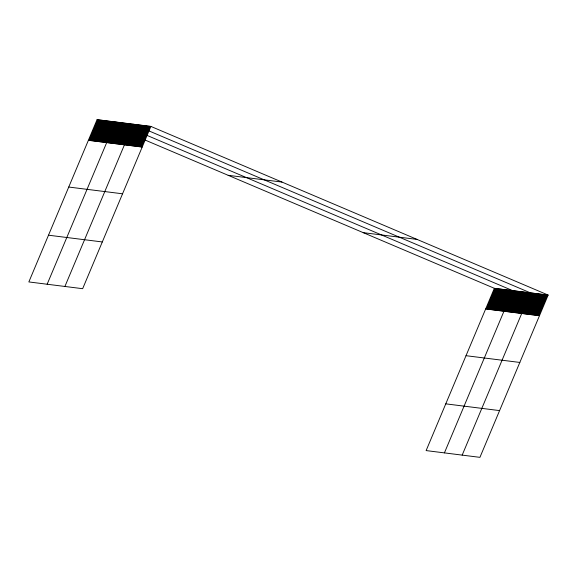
<?xml version="1.0" encoding="UTF-8"?>
<svg xmlns="http://www.w3.org/2000/svg" width="577" height="577" viewBox="0 0 577 577"><rect width="100%" height="100%" fill="white"/><g stroke="black" fill="none" stroke-linecap="round" stroke-linejoin="round"><path stroke-width="0.87" d="M150.878 126.413L97.066 119.655L28.85 281.937L82.655 288.695L150.878 126.413L548.15 295.063L479.934 457.345L426.122 450.587L494.345 288.305L548.15 295.063M89.219 140.406L97.895 119.764M90.048 140.514L98.732 119.865M90.885 140.615L99.561 119.973M91.714 140.723L100.391 120.074M92.544 140.824L101.227 120.182M93.38 140.925L102.057 120.283M94.21 141.033L102.886 120.391M95.039 141.134L103.716 120.492M95.876 141.242L104.552 120.6M96.705 141.343L105.382 120.701M97.535 141.452L106.211 120.809M98.364 141.553L107.048 120.91M99.201 141.661L107.877 121.019M100.03 141.762L108.707 121.12M100.86 141.87L109.543 121.22M101.696 141.971L110.373 121.329M102.526 142.079L111.202 121.43M103.355 142.18L112.032 121.538M104.192 142.288L112.868 121.639M105.021 142.389L113.698 121.747M105.851 142.497L114.527 121.848M47.148 284.237L115.364 121.956L512.636 290.606L444.42 452.88M107.531 142.707L116.208 122.064M108.375 142.815L117.052 122.165M109.219 142.916L117.896 122.274M110.063 143.024L118.747 122.382M110.914 143.132L119.59 122.483M111.758 143.233L120.434 122.591M112.602 143.341L121.278 122.699M113.445 143.449L122.129 122.807M114.296 143.558L122.973 122.908M115.14 143.659L123.817 123.016M115.984 143.767L124.661 123.125M116.828 143.875L125.505 123.226M117.679 143.976L126.356 123.334M118.523 144.084L127.2 123.442M119.367 144.192L128.044 123.55M120.211 144.3L128.887 123.651M121.055 144.401L129.738 123.759M121.906 144.51L130.582 123.867M122.75 144.618L131.426 123.968M123.593 144.719L132.27 124.077M64.905 286.466L133.121 124.185L530.393 292.835L462.177 455.116M125.288 144.935L133.965 124.293M126.132 145.043L134.809 124.394M126.976 145.144L135.653 124.502M127.82 145.253L136.504 124.61M128.671 145.361L137.348 124.711M129.515 145.462L138.191 124.82M130.359 145.57L139.035 124.928M131.203 145.678L139.886 125.036M132.054 145.786L140.73 125.137M132.898 145.887L141.574 125.245M133.741 145.995L142.418 125.353M134.585 146.104L143.262 125.461M135.429 146.212L144.113 125.562M136.28 146.313L144.957 125.671M137.124 146.421L145.801 125.779M137.968 146.529L146.645 125.88M138.812 146.63L147.496 125.988M139.663 146.738L148.339 126.096M140.507 146.846L149.183 126.204M141.351 146.955L150.027 126.305M486.498 309.056L495.174 288.413M487.327 309.157L496.004 288.514M488.156 309.265L496.833 288.623M488.993 309.366L497.67 288.724M489.823 309.474L498.499 288.832M490.652 309.575L499.329 288.933M491.481 309.683L500.165 289.034M492.318 309.784L500.995 289.142M493.147 309.892L501.824 289.243M493.977 309.993L502.654 289.351M494.814 310.101L503.49 289.452M495.643 310.202L504.32 289.56M496.472 310.311L505.149 289.661M497.302 310.412L505.986 289.769M498.139 310.52L506.815 289.87M498.968 310.621L507.645 289.979M499.797 310.722L508.481 290.08M500.634 310.83L509.311 290.188M501.463 310.931L510.14 290.289M502.293 311.039L510.97 290.397M503.13 311.14L511.806 290.498M504.803 311.356L513.48 290.707M505.647 311.457L514.331 290.815M506.498 311.566L515.174 290.923M507.342 311.674L516.018 291.024M508.186 311.775L516.862 291.133M509.029 311.883L517.706 291.241M509.88 311.991L518.557 291.349M510.724 312.099L519.401 291.45M511.568 312.2L520.245 291.558M512.412 312.308L521.089 291.666M513.256 312.417L521.94 291.774M514.107 312.518L522.784 291.875M514.951 312.626L523.627 291.984M515.795 312.734L524.471 292.092M516.639 312.842L525.322 292.193M517.49 312.943L526.166 292.301M518.334 313.051L527.01 292.409M519.177 313.16L527.854 292.517M520.021 313.268L528.705 292.618M520.872 313.369L529.549 292.727M522.56 313.585L531.237 292.936M523.404 313.686L532.088 293.044M524.255 313.794L532.932 293.152M525.099 313.902L533.775 293.26M525.943 314.011L534.619 293.361M526.787 314.112L535.463 293.469M527.638 314.22L536.314 293.578M528.482 314.328L537.158 293.679M529.325 314.429L538.002 293.787M530.169 314.537L538.846 293.895M531.013 314.645L539.697 294.003M531.864 314.753L540.541 294.104M532.708 314.854L541.385 294.212M533.552 314.963L542.229 294.32M534.396 315.071L543.08 294.421M535.247 315.172L543.923 294.53M536.091 315.28L544.767 294.638M536.935 315.388L545.611 294.746M537.778 315.496L546.462 294.847M538.629 315.597L547.306 294.955M88.389 140.305L142.194 147.056M228.167 175.314L281.973 182.065M68.742 187.042L122.548 193.8M363.243 232.654L417.048 239.405M48.497 235.2L102.309 241.951M485.661 308.947L539.473 315.706M466.014 355.692L519.827 362.443M445.776 403.85L499.581 410.6M97.066 119.655L494.345 288.305"/></g></svg>
